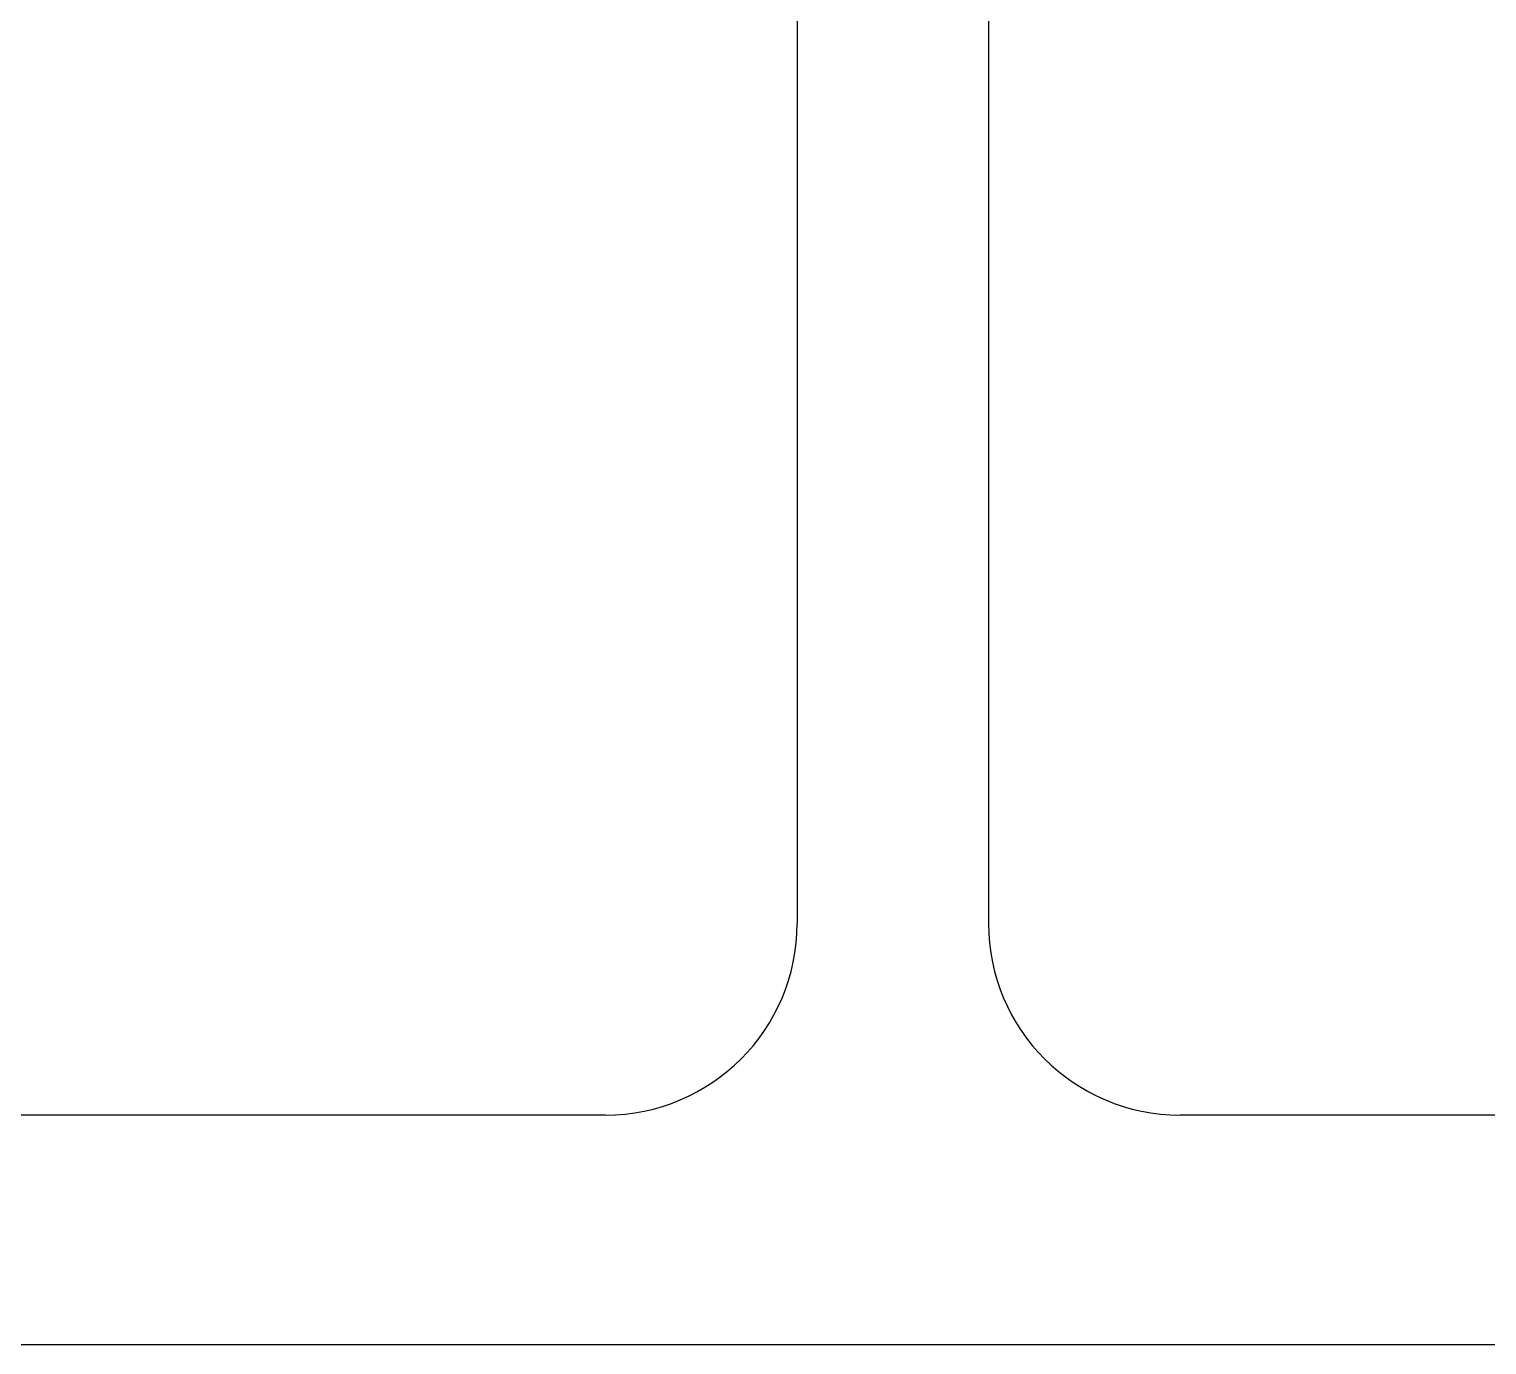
# Model space of a CAD drawing. Header units: metres. Extents: x -331 to 2982, y 362 to 2539.
# Drawn here: x 2872.6517 to 2873.0324, y 1401.0487 to 1401.3922 of the extents above; entities that cross this region are included whole.
import ezdxf

# ---------------------------------------------------------------- set-up
doc = ezdxf.new("R2010")
doc.units = ezdxf.units.M
doc.layers.add('Mob', color=251, linetype='Continuous')
doc.layers.add('Pis', color=251, linetype='Continuous')

# ---------------------------------------------------------------- blocks, each defined once
blk = doc.blocks.new('XR_BL2_AND_MON-REV15$0$A$C33FF3198')
at = {"layer": 'Mob'}
for p, q in [((0.3, 0.20001), (0.3, -0.19999)), ((0.35, 0.20001), (0.35, -0.19999)), ((0.25, -0.24999), (-0.25, -0.24999)), ((0.9, -0.24999), (0.4, -0.24999))]:
    blk.add_line(p, q, dxfattribs=at)
for centre, start, end in [((0.25, -0.19999), 270, 0), ((0.4, -0.19999), 180, 270)]:
    blk.add_arc(centre, 0.05, start, end, dxfattribs=at)

msp = doc.modelspace()

# ---------------------------------------------------------------- linework, layer by layer
at = {"layer": 'Pis'}
msp.add_line((2873.60727, 1401.04869), (2870.36727, 1401.04869), dxfattribs=at)

# ---------------------------------------------------------------- block references
msp.add_blockref('XR_BL2_AND_MON-REV15$0$A$C33FF3198', (2872.55227, 1401.35869), dxfattribs=at)

doc.saveas('drawing.dxf')
